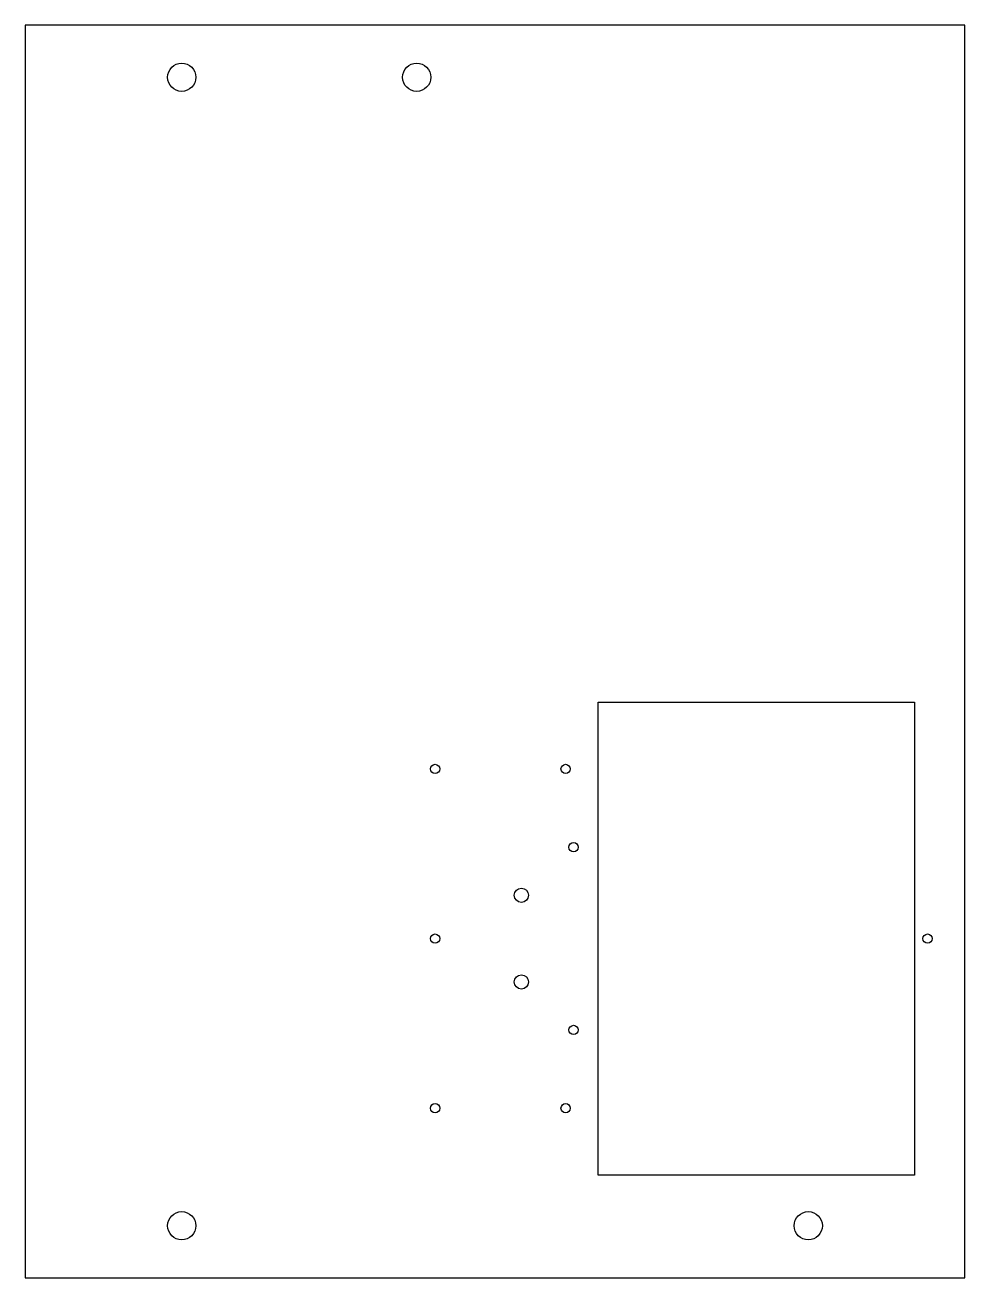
# Model space of a CAD drawing. Header units: millimetres. Extents: x 0 to 229, y 0 to 305.
import ezdxf

# ---------------------------------------------------------------- set-up
doc = ezdxf.new("R2010")
doc.units = ezdxf.units.MM
doc.layers.add('Sketch100', color=7, linetype='CONTINUOUS')

msp = doc.modelspace()

# ---------------------------------------------------------------- linework, layer by layer
at = {"layer": 'Sketch100'}
for p, q in [((228.6, 304.8), (0, 304.8)), ((0, 304.8), (0, 0)), ((228.6, 0), (228.6, 304.8)), ((139.38, 140.081), (216.342, 140.081)), ((139.38, 25.019), (139.38, 140.081)), ((216.342, 140.081), (216.342, 25.019)), ((216.342, 25.019), (139.38, 25.019)), ((0, 0), (228.6, 0))]:
    msp.add_line(p, q, dxfattribs=at)
for centre, radius in [((38.1, 292.1), 3.429), ((95.25, 292.1), 3.429), ((99.7306, 123.825), 1.1303), ((131.481, 123.825), 1.1303), ((133.411, 104.775), 1.1303), ((120.711, 93.091), 1.7272), ((99.7306, 82.55), 1.1303), ((219.517, 82.55), 1.1303), ((120.711, 72.009), 1.7272), ((133.411, 60.325), 1.1303), ((99.7306, 41.275), 1.1303), ((131.481, 41.275), 1.1303), ((38.1, 12.7), 3.429), ((190.5, 12.7), 3.429)]:
    msp.add_circle(centre, radius, dxfattribs=at)

doc.saveas('drawing.dxf')
